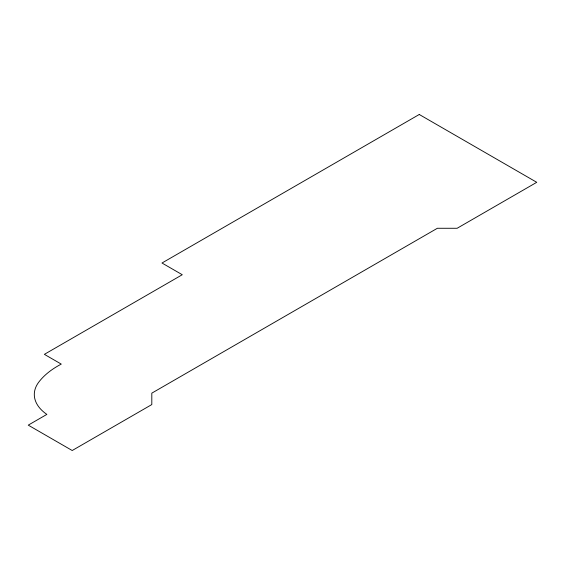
<?xml version="1.0" encoding="UTF-8"?>
<svg xmlns="http://www.w3.org/2000/svg" width="565" height="565" viewBox="0 0 565 565"><rect width="100%" height="100%" fill="white"/><g stroke="black" fill="none" stroke-linecap="round" stroke-linejoin="round"><path stroke-width="0.85" d="M419.258 114.483L161.986 263.015L182.269 274.731L44.374 354.347L61.274 364.107A91.424 52.785 0 0 0 38.851 382.032A53.604 30.948 0 0 0 46.86 414.399L28.25 425.141L72.207 450.517L151.808 404.561L151.808 393.148L437.374 228.274L457.142 228.274L536.75 182.311L419.258 114.483"/></g></svg>
